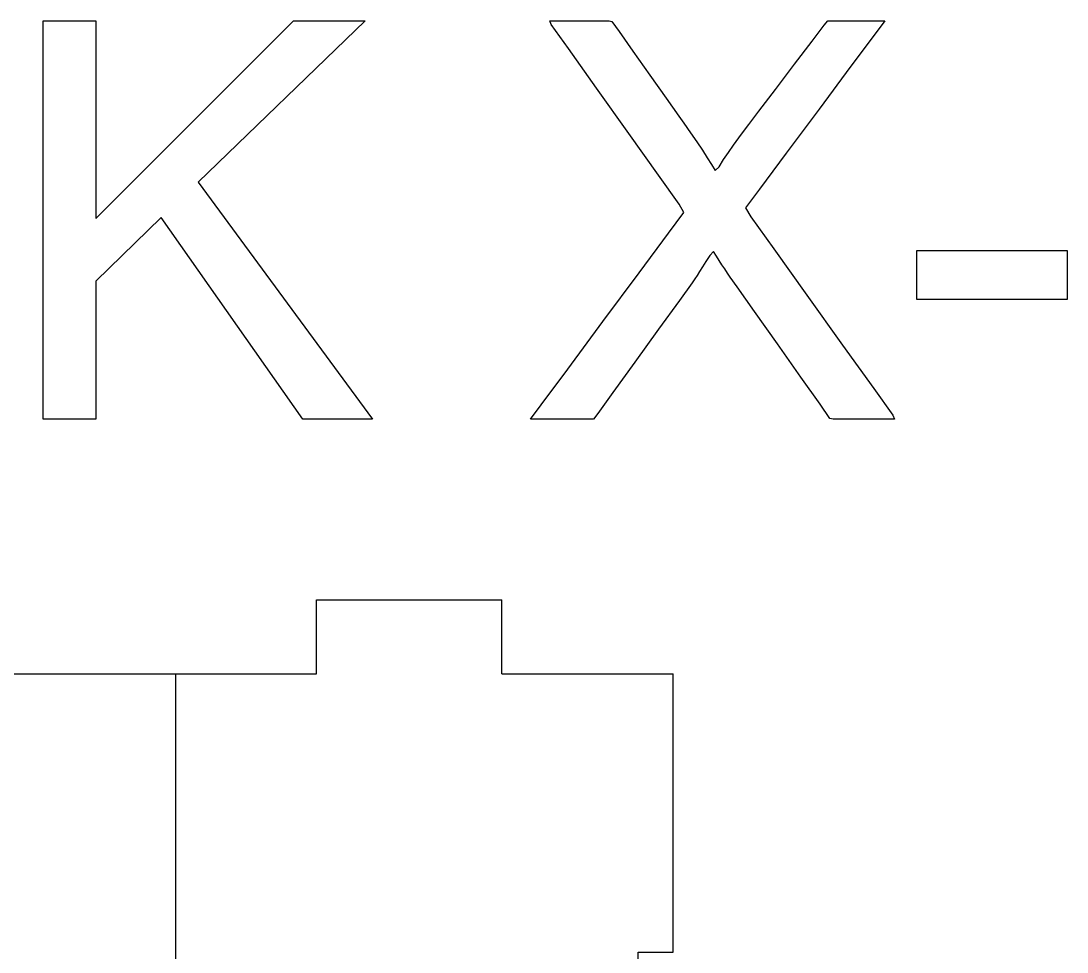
# Model space of a CAD drawing. Header units: metres. Extents: x 0 to 728, y 1000 to 1425.
# Drawn here: x 480 to 592.9, y 1324 to 1424.4 of the extents above; entities that cross this region are included whole.
import ezdxf

# ---------------------------------------------------------------- set-up
doc = ezdxf.new("R2010")
doc.units = ezdxf.units.M

msp = doc.modelspace()

# ---------------------------------------------------------------- linework, layer by layer
at = {"layer": 'COMPONENT1'}
for p, q in [((511.88, 1362), (531.88, 1362)), ((511.88, 1354), (511.88, 1362)), ((531.88, 1354), (531.88, 1362)), ((446.98, 1354), (496.68, 1354)), ((496.68, 1354), (511.88, 1354)), ((496.68, 1354), (496.68, 1240)), ((531.88, 1354), (550.38, 1354)), ((550.38, 1324), (550.38, 1354)), ((546.58, 1294), (546.58, 1324)), ((546.58, 1324), (550.38, 1324))]:
    msp.add_line(p, q, dxfattribs=at)
at = {"layer": 'COMPONENT16'}
for p, q in [((482.42, 1381.48), (482.42, 1424.44)), ((482.42, 1424.44), (488.1, 1424.44)), ((488.1, 1424.44), (488.1, 1403.14)), ((488.1, 1403.14), (509.43, 1424.44)), ((517.14, 1424.44), (499.12, 1407.04)), ((509.43, 1424.44), (517.14, 1424.44)), ((537.21, 1424.07), (537.07, 1424.44)), ((537.07, 1424.44), (537.93, 1424.44)), ((539.07, 1421.45), (537.21, 1424.07)), ((537.93, 1424.44), (539.33, 1424.44)), ((539.33, 1424.44), (540.94, 1424.44)), ((540.94, 1424.44), (542.42, 1424.44)), ((542.42, 1424.44), (543.45, 1424.44)), ((543.45, 1424.44), (543.75, 1424.39)), ((543.75, 1424.39), (544.53, 1423.29)), ((566.66, 1423.99), (567.04, 1424.44)), ((567.04, 1424.44), (567.65, 1424.44)), ((567.65, 1424.44), (568.84, 1424.44)), ((568.84, 1424.44), (570.28, 1424.44)), ((570.28, 1424.44), (571.7, 1424.44)), ((571.7, 1424.44), (572.77, 1424.44)), ((573.19, 1424.44), (572.16, 1423.05)), ((572.77, 1424.44), (573.19, 1424.44)), ((544.53, 1423.29), (546.02, 1421.18)), ((565.35, 1422.26), (566.66, 1423.99)), ((572.16, 1423.05), (569.54, 1419.55)), ((563.46, 1419.76), (565.35, 1422.26)), ((542.1, 1417.2), (539.07, 1421.45)), ((546.02, 1421.18), (547.85, 1418.6)), ((561.41, 1417.05), (563.46, 1419.76)), ((569.54, 1419.55), (566.1, 1414.92)), ((547.85, 1418.6), (549.62, 1416.09)), ((545.58, 1412.31), (542.1, 1417.2)), ((559.62, 1414.7), (561.41, 1417.05)), ((549.62, 1416.09), (550.97, 1414.18)), ((550.97, 1414.18), (551.51, 1413.42)), ((558.52, 1413.25), (559.62, 1414.7)), ((566.1, 1414.92), (562.56, 1410.18)), ((551.51, 1413.42), (552.25, 1412.37)), ((558.05, 1412.64), (558.52, 1413.25)), ((548.79, 1407.81), (545.58, 1412.31)), ((552.25, 1412.37), (552.92, 1411.39)), ((556.88, 1411.04), (557.45, 1411.83)), ((557.45, 1411.83), (558.05, 1412.64)), ((552.92, 1411.39), (553.52, 1410.5)), ((553.52, 1410.5), (554.04, 1409.68)), ((556.33, 1410.25), (556.88, 1411.04)), ((554.04, 1409.68), (554.5, 1408.95)), ((555.32, 1408.71), (555.81, 1409.48)), ((555.81, 1409.48), (556.33, 1410.25)), ((562.56, 1410.18), (559.67, 1406.3)), ((554.5, 1408.95), (554.88, 1408.3)), ((554.88, 1408.3), (555.32, 1408.71)), ((551.01, 1404.69), (548.79, 1407.81)), ((499.12, 1407.04), (517.93, 1381.48)), ((559.67, 1406.3), (558.17, 1404.29)), ((549.87, 1401.54), (551.52, 1403.77)), ((551.52, 1403.77), (551.01, 1404.69)), ((558.17, 1404.29), (558.75, 1403.29)), ((495.13, 1403.23), (488.1, 1396.37)), ((510.43, 1381.48), (495.13, 1403.23)), ((558.75, 1403.29), (561.21, 1399.85)), ((546.69, 1397.26), (549.87, 1401.54)), ((554.72, 1399.56), (554.31, 1399.14)), ((555.03, 1399.07), (554.72, 1399.56)), ((561.21, 1399.85), (564.78, 1394.87)), ((576.65, 1394.38), (576.65, 1399.68)), ((576.65, 1399.68), (592.85, 1399.68)), ((592.85, 1399.68), (592.85, 1394.38)), ((553.9, 1398.48), (553.54, 1397.9)), ((554.31, 1399.14), (553.9, 1398.48)), ((555.33, 1398.59), (555.03, 1399.07)), ((555.63, 1398.13), (555.33, 1398.59)), ((555.93, 1397.68), (555.63, 1398.13)), ((542.79, 1392.01), (546.69, 1397.26)), ((552.94, 1396.96), (552.7, 1396.61)), ((553.22, 1397.4), (552.94, 1396.96)), ((553.54, 1397.9), (553.22, 1397.4)), ((556.23, 1397.24), (555.93, 1397.68)), ((556.52, 1396.81), (556.23, 1397.24)), ((488.1, 1396.37), (488.1, 1381.48)), ((552.4, 1396.19), (551.03, 1394.28)), ((552.7, 1396.61), (552.4, 1396.19)), ((557.26, 1395.76), (556.52, 1396.81)), ((559.13, 1393.11), (557.26, 1395.76)), ((564.78, 1394.87), (568.64, 1389.48)), ((551.03, 1394.28), (548.8, 1391.19)), ((592.85, 1394.38), (576.65, 1394.38)), ((561.6, 1389.61), (559.13, 1393.11)), ((539, 1386.89), (542.79, 1392.01)), ((548.8, 1391.19), (546.24, 1387.63)), ((564.14, 1386.01), (561.6, 1389.61)), ((568.64, 1389.48), (572, 1384.78)), ((536.12, 1383.02), (539, 1386.89)), ((546.24, 1387.63), (543.87, 1384.35)), ((566.21, 1383.08), (564.14, 1386.01)), ((572, 1384.78), (574.07, 1381.9)), ((543.87, 1384.35), (542.24, 1382.08)), ((534.98, 1381.48), (536.12, 1383.02)), ((567.28, 1381.56), (566.21, 1383.08)), ((488.1, 1381.48), (482.42, 1381.48)), ((517.93, 1381.48), (510.43, 1381.48)), ((535.45, 1381.48), (534.98, 1381.48)), ((536.63, 1381.48), (535.45, 1381.48)), ((538.19, 1381.48), (536.63, 1381.48)), ((539.79, 1381.48), (538.19, 1381.48)), ((541.1, 1381.48), (539.79, 1381.48)), ((541.78, 1381.48), (541.1, 1381.48)), ((542.24, 1382.08), (541.78, 1381.48)), ((567.61, 1381.48), (567.28, 1381.56)), ((568.68, 1381.48), (567.61, 1381.48)), ((570.22, 1381.48), (568.68, 1381.48)), ((571.89, 1381.48), (570.22, 1381.48)), ((573.34, 1381.48), (571.89, 1381.48)), ((574.23, 1381.48), (573.34, 1381.48)), ((574.07, 1381.9), (574.23, 1381.48))]:
    msp.add_line(p, q, dxfattribs=at)

doc.saveas('drawing.dxf')
